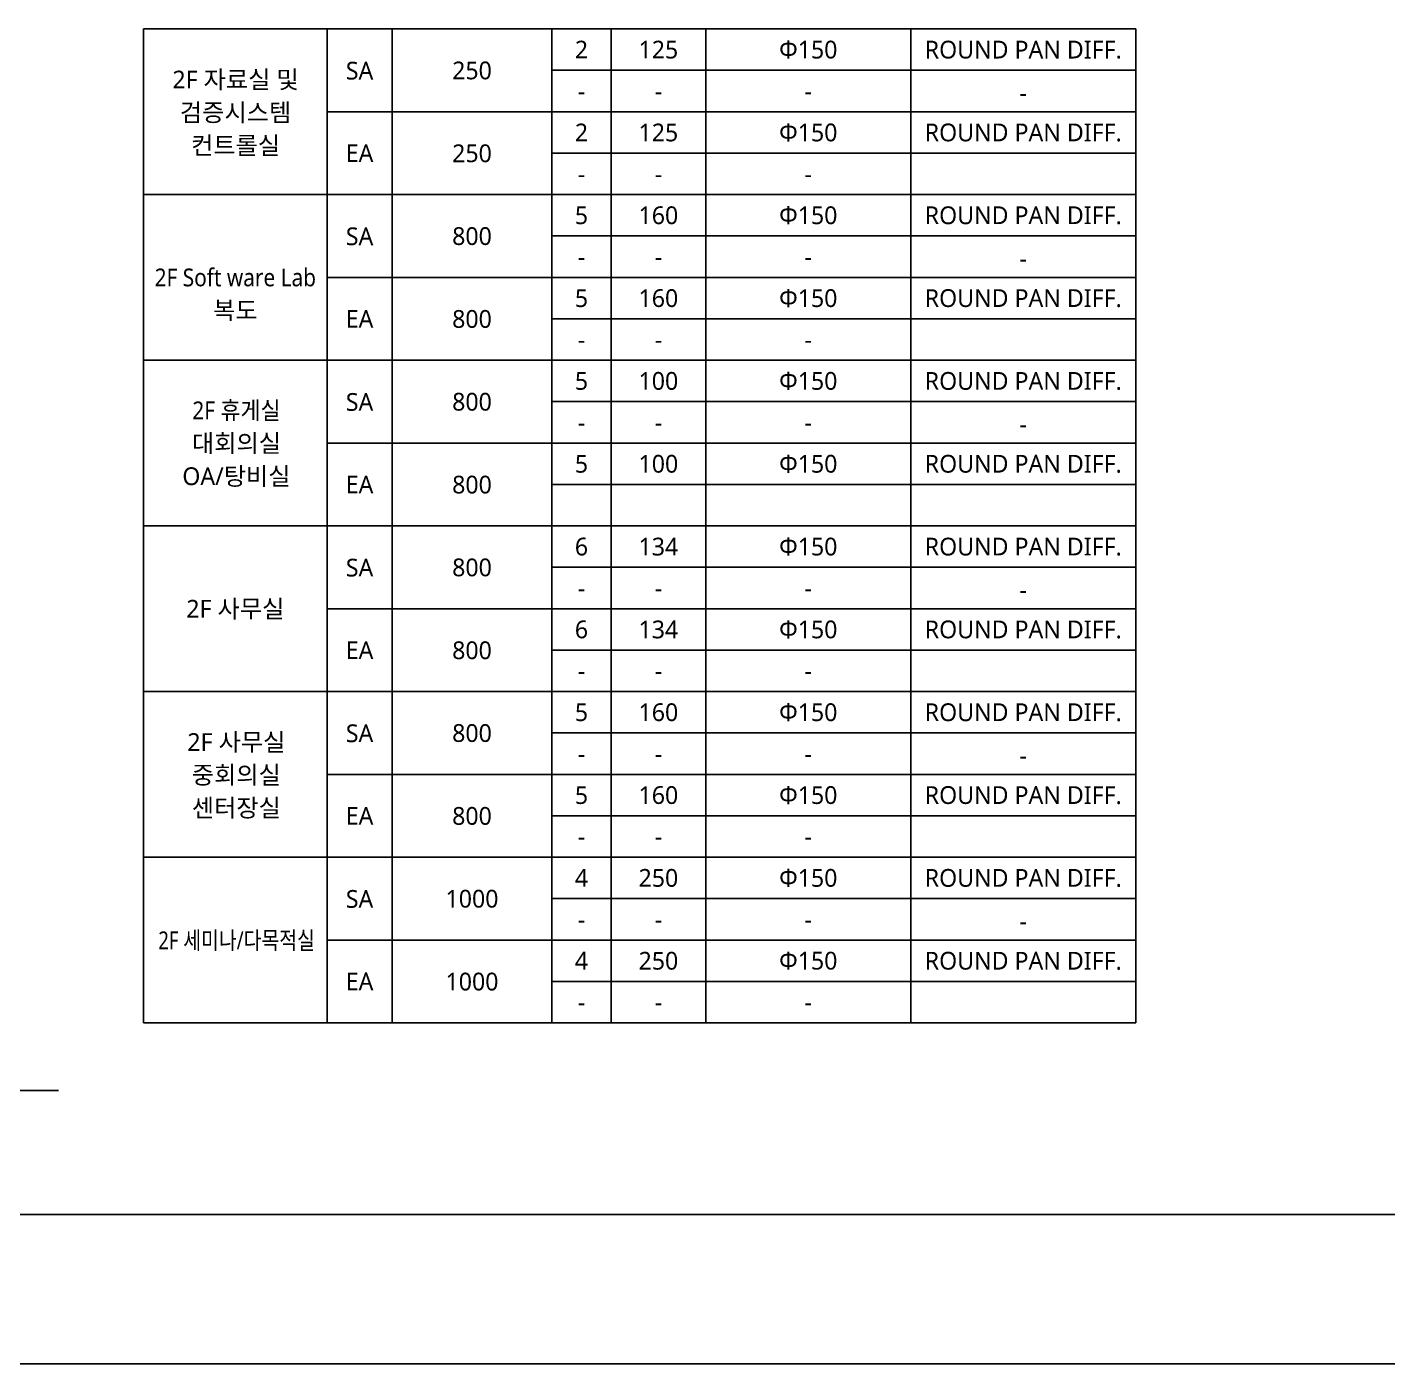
# Model space of a CAD drawing. Header units: millimetres. Extents: x 61566 to 667441, y 0 to 118800.
# Drawn here: x 427951 to 466276, y 0 to 37639 of the extents above; entities that cross this region are included whole.
import ezdxf
from ezdxf.enums import TextEntityAlignment as Align

# ---------------------------------------------------------------- set-up
doc = ezdxf.new("R2010")
doc.units = ezdxf.units.MM
doc.header["$LTSCALE"] = 200
doc.layers.get('DEFPOINTS').update_dxf_attribs({"color": 137})
for name, color, linetype in [('AA-MKXS', 3, 'Continuous'), ('DI', 1, 'Continuous'), ('TE', 2, 'Continuous'), ('WALL-D', 3, 'Continuous')]:
    doc.layers.add(name, color=color, linetype=linetype)
doc.styles.add('SUNJIN', font='malgun.ttf')

# ---------------------------------------------------------------- blocks, each defined once
blk = doc.blocks.new('sheet-line')
at = {"layer": 'DEFPOINTS'}
blk.add_lwpolyline([(168200, -356400), (0, -356400), (0, -237600), (168200, -237600)], close=True, dxfattribs=at)

msp = doc.modelspace()

# ---------------------------------------------------------------- linework, layer by layer
at = {"layer": 'AA-MKXS', "color": 7}
msp.add_line((397966.5, 7700), (428829.9, 7700), dxfattribs=at)
at = {"layer": 'DEFPOINTS'}
msp.add_lwpolyline([(345700, 114600), (483100, 114600), (483100, 4200), (345700, 4200)], close=True, dxfattribs=at)
msp.add_lwpolyline([(345700, 114600), (483100, 114600), (483100, 4200), (345700, 4200)], close=True, dxfattribs=at)
at = {"layer": 'DI', "color": 4}
for p, q in [((431230.3, 37589.9), (431230.3, 23595)), ((431230.3, 37589.9), (459174.7, 37589.9)), ((431230.3, 37589.9), (459174.7, 37589.9)), ((436396.9, 37589.9), (436396.9, 23595)), ((459174.7, 37589.9), (459174.7, 23595)), ((431230.3, 32925), (459174.7, 32925)), ((431230.3, 28260), (459174.7, 28260)), ((431230.3, 23595), (459174.7, 23595)), ((431230.3, 23595), (459174.7, 23595)), ((431230.3, 23595), (431230.3, 9600)), ((431230.3, 23595), (459174.7, 23595)), ((431230.3, 23595), (459174.7, 23595)), ((436396.9, 23595), (436396.9, 9600)), ((459174.7, 23595), (459174.7, 9600)), ((431230.3, 18930), (459174.7, 18930)), ((431230.3, 14265), (459174.7, 14265)), ((431230.3, 9600), (459174.7, 9600)), ((431230.3, 9600), (459174.7, 9600))]:
    msp.add_line(p, q, dxfattribs=at)
at = {"layer": 'DI', "color": 5}
for p, q in [((438230.3, 37589.9), (438230.3, 23595)), ((442730.3, 37589.9), (442730.3, 23595)), ((444396.9, 37589.9), (444396.9, 23595)), ((447063.6, 37589.9), (447063.6, 23595)), ((452841.4, 37589.9), (452841.4, 23595)), ((442730.3, 36425), (459174.7, 36425)), ((436396.9, 35258.3), (459174.7, 35258.3)), ((442730.3, 34091.6), (459174.7, 34091.6)), ((442730.3, 34091.6), (459174.7, 34091.6)), ((442730.3, 31760), (459174.7, 31760)), ((436396.9, 30593.3), (459174.7, 30593.3)), ((442730.3, 29426.6), (459174.7, 29426.6)), ((442730.3, 29426.6), (459174.7, 29426.6)), ((442730.3, 27095), (459174.7, 27095)), ((442730.3, 27095), (459174.7, 27095)), ((436396.9, 25928.3), (459174.7, 25928.3)), ((442730.3, 24761.6), (459174.7, 24761.6)), ((442730.3, 24761.6), (459174.7, 24761.6)), ((442730.3, 24761.6), (459174.7, 24761.6)), ((442730.3, 24761.6), (459174.7, 24761.6)), ((438230.3, 23595), (438230.3, 9600)), ((442730.3, 23595), (442730.3, 9600)), ((444396.9, 23595), (444396.9, 9600)), ((447063.6, 23595), (447063.6, 9600)), ((452841.4, 23595), (452841.4, 9600)), ((442730.3, 22430), (459174.7, 22430)), ((436396.9, 21263.3), (459174.7, 21263.3)), ((442730.3, 20096.7), (459174.7, 20096.7)), ((442730.3, 20096.7), (459174.7, 20096.7)), ((442730.3, 17765), (459174.7, 17765)), ((436396.9, 16598.3), (459174.7, 16598.3)), ((442730.3, 15431.7), (459174.7, 15431.7)), ((442730.3, 15431.7), (459174.7, 15431.7)), ((442730.3, 13100), (459174.7, 13100)), ((436396.9, 11933.3), (459174.7, 11933.3)), ((442730.3, 10766.7), (459174.7, 10766.7)), ((442730.3, 10766.7), (459174.7, 10766.7))]:
    msp.add_line(p, q, dxfattribs=at)

# ---------------------------------------------------------------- block references
at = {"layer": 'WALL-D'}
msp.add_blockref('sheet-line', (336400, 356400), dxfattribs=at)
msp.add_blockref('sheet-line', (336400, 356400), dxfattribs=at)

# ---------------------------------------------------------------- texts
at = {"layer": 'TE', "color": 2, "style": 'SUNJIN'}
for s, p in [('2', (443563.6, 37008.3)), ('125', (445730.3, 37008.3)), ('Φ150', (449952.5, 37008.3)), ('ROUND PAN DIFF.', (456008, 37007.5)), ('2F 자료실 및', (433820.4, 36164.6)), ('SA', (437313.6, 36415.7)), ('250', (440480.3, 36421.6)), ('-', (443563.6, 35839.9)), ('-', (445730.3, 35839.9)), ('-', (449952.5, 35839.9)), ('-', (456008, 35793)), ('검증시스템', (433820.4, 35237.6)), ('컨트롤실', (433820.4, 34310.5)), ('5', (443563.6, 32343.3)), ('160', (445730.3, 32343.3)), ('Φ150', (449952.5, 32343.3)), ('ROUND PAN DIFF.', (456008, 32342.5)), ('SA', (437313.6, 31750.7)), ('800', (440480.3, 31756.6)), ('-', (443563.6, 31175)), ('-', (445730.3, 31175)), ('-', (449952.5, 31175)), ('-', (456008, 31128)), ('복도', (433813.6, 29665.4)), ('5', (443563.6, 27678.3)), ('100', (445730.3, 27678.3)), ('Φ150', (449952.5, 27678.3)), ('ROUND PAN DIFF.', (456008, 27677.5)), ('SA', (437313.6, 27085.7)), ('800', (440480.3, 27091.6)), ('-', (443563.6, 26510)), ('-', (445730.3, 26510)), ('-', (449952.5, 26510)), ('대회의실', (433845.4, 25921.9)), ('-', (456008, 26463)), ('OA/탕비실', (433845.4, 24994.8)), ('6', (443563.6, 23013.3)), ('134', (445730.3, 23013.3)), ('Φ150', (449952.5, 23013.3)), ('ROUND PAN DIFF.', (456008, 23012.5)), ('SA', (437313.6, 22420.7)), ('800', (440480.3, 22426.6)), ('2F 사무실', (433813.6, 21262.5)), ('-', (443563.6, 21845)), ('-', (445730.3, 21845)), ('-', (449952.5, 21845)), ('-', (456008, 21798)), ('5', (443563.6, 18348.3)), ('160', (445730.3, 18348.3)), ('Φ150', (449952.5, 18348.3)), ('ROUND PAN DIFF.', (456008, 18347.5)), ('SA', (437313.6, 17755.7)), ('800', (440480.3, 17761.6)), ('2F 사무실', (433842.6, 17508.1)), ('중회의실', (433842.6, 16581)), ('-', (443563.6, 17180)), ('-', (445730.3, 17180)), ('-', (449952.5, 17180)), ('-', (456008, 17133)), ('센터장실', (433842.6, 15654)), ('4', (443563.6, 13683.3)), ('250', (445730.3, 13683.3)), ('Φ150', (449952.5, 13683.3)), ('ROUND PAN DIFF.', (456008, 13682.5)), ('SA', (437313.6, 13090.7)), ('1000', (440480.3, 13096.7)), ('-', (443563.6, 12515)), ('-', (445730.3, 12515)), ('-', (449952.5, 12515)), ('-', (456008, 12468))]:
    msp.add_text(s, height=500, dxfattribs=at).set_placement(p, align=Align.MIDDLE_CENTER)
at = {"layer": 'TE', "color": 7, "style": 'SUNJIN'}
for s, p in [('2', (443563.6, 34675)), ('125', (445730.3, 34675)), ('Φ150', (449952.5, 34675)), ('ROUND PAN DIFF.', (456008, 34675)), ('EA', (437313.6, 34091.6)), ('250', (440480.3, 34088.3)), ('-', (443563.6, 33506.6)), ('-', (445730.3, 33506.6)), ('-', (449952.5, 33506.6)), ('5', (443563.6, 30010)), ('160', (445730.3, 30010)), ('Φ150', (449952.5, 30010)), ('ROUND PAN DIFF.', (456008, 30010)), ('EA', (437313.6, 29426.6)), ('800', (440480.3, 29423.3)), ('-', (443563.6, 28841.6)), ('-', (445730.3, 28841.6)), ('-', (449952.5, 28841.6)), ('5', (443563.6, 25345)), ('100', (445730.3, 25345)), ('Φ150', (449952.5, 25345)), ('ROUND PAN DIFF.', (456008, 25345)), ('EA', (437313.6, 24761.6)), ('800', (440480.3, 24758.3)), ('6', (443563.6, 20680)), ('134', (445730.3, 20680)), ('Φ150', (449952.5, 20680)), ('ROUND PAN DIFF.', (456008, 20680)), ('EA', (437313.6, 20096.7)), ('800', (440480.3, 20093.3)), ('-', (443563.6, 19511.6)), ('-', (445730.3, 19511.6)), ('-', (449952.5, 19511.6)), ('5', (443563.6, 16015)), ('160', (445730.3, 16015)), ('Φ150', (449952.5, 16015)), ('ROUND PAN DIFF.', (456008, 16015)), ('EA', (437313.6, 15431.7)), ('800', (440480.3, 15428.3)), ('-', (443563.6, 14846.7)), ('-', (445730.3, 14846.7)), ('-', (449952.5, 14846.7)), ('4', (443563.6, 11350)), ('250', (445730.3, 11350)), ('Φ150', (449952.5, 11351.7)), ('ROUND PAN DIFF.', (456008, 11350)), ('EA', (437313.6, 10766.7)), ('1000', (440480.3, 10763.3)), ('-', (443563.6, 10181.7)), ('-', (445730.3, 10181.7)), ('-', (449952.5, 10181.7))]:
    msp.add_text(s, height=500, dxfattribs=at).set_placement(p, align=Align.MIDDLE_CENTER)
at = {"layer": 'TE', "color": 2, "style": 'SUNJIN'}
for s, width, p in [('2F Soft ware Lab', 0.9, (433813.6, 30592.5)), ('2F 휴게실', 0.9, (433845.4, 26848.9)), ('2F 세미나/다목적실', 0.8, (433849.8, 11925))]:
    msp.add_text(s, height=500, dxfattribs=dict(at, width=width)).set_placement(p, align=Align.MIDDLE_CENTER)

doc.saveas('drawing.dxf')
